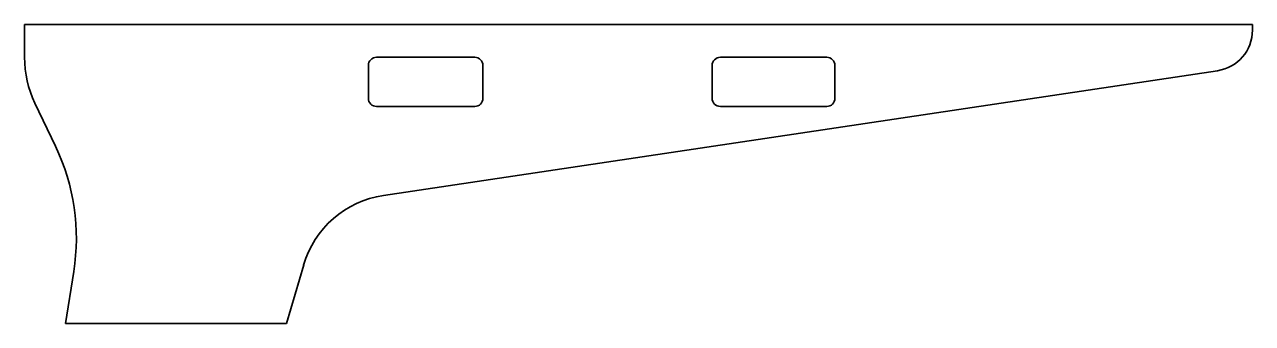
# Model space of a CAD drawing. Extents: x -841 to 659, y 1374 to 1739.
import ezdxf

# ---------------------------------------------------------------- set-up
doc = ezdxf.new("R2010")
doc.units = 0

msp = doc.modelspace()

# ---------------------------------------------------------------- linework, layer by layer
at = {"color": 7, "lineweight": 35}
for p, q in [((659.3, 1739.3), (-840.7, 1739.3)), ((-840.7, 1739.3), (-840.7, 1699.3)), ((-290.7, 1699.3), (-410.7, 1699.3)), ((139.3, 1699.3), (9.3, 1699.3)), ((-420.7, 1649.3), (-420.7, 1689.3)), ((-402.3, 1530.6), (616.7, 1682.9)), ((-280.7, 1689.3), (-280.7, 1649.3)), ((-0.7, 1649.3), (-0.7, 1689.3)), ((149.3, 1689.3), (149.3, 1649.3)), ((-802.8, 1590.6), (-828, 1643.3)), ((-410.7, 1639.3), (-290.7, 1639.3)), ((9.3, 1639.3), (139.3, 1639.3)), ((-520.7, 1374.3), (-499.7, 1445.7)), ((-790.7, 1374.3), (-780.6, 1437.8)), ((-790.7, 1374.3), (-520.7, 1374.3))]:
    msp.add_line(p, q, dxfattribs=at)
at = {"color": 7, "lineweight": 35, "ltscale": 0.172931}
msp.add_line((659.3, 1732.4), (659.3, 1739.3), dxfattribs=at)
at = {"color": 7, "lineweight": 35}
for centre, radius, start, end in [((609.3, 1732.4), 50, 278.5, 0), ((-710.7, 1699.3), 130, 180, 205.5374), ((-410.7, 1689.3), 10, 90, 180), ((-290.7, 1689.3), 10, 0, 90), ((9.3, 1689.3), 10, 90, 180), ((139.3, 1689.3), 10, 0, 90), ((-410.7, 1649.3), 10, 180, 270), ((-290.7, 1649.3), 10, 270, 360), ((9.3, 1649.3), 10, 180, 270), ((139.3, 1649.3), 10, 270, 360), ((-1037.4, 1478.5), 260, 351, 25.5374), ((-384.6, 1411.9), 120, 98.5, 163.6627)]:
    msp.add_arc(centre, radius, start, end, dxfattribs=at)

doc.saveas('drawing.dxf')
